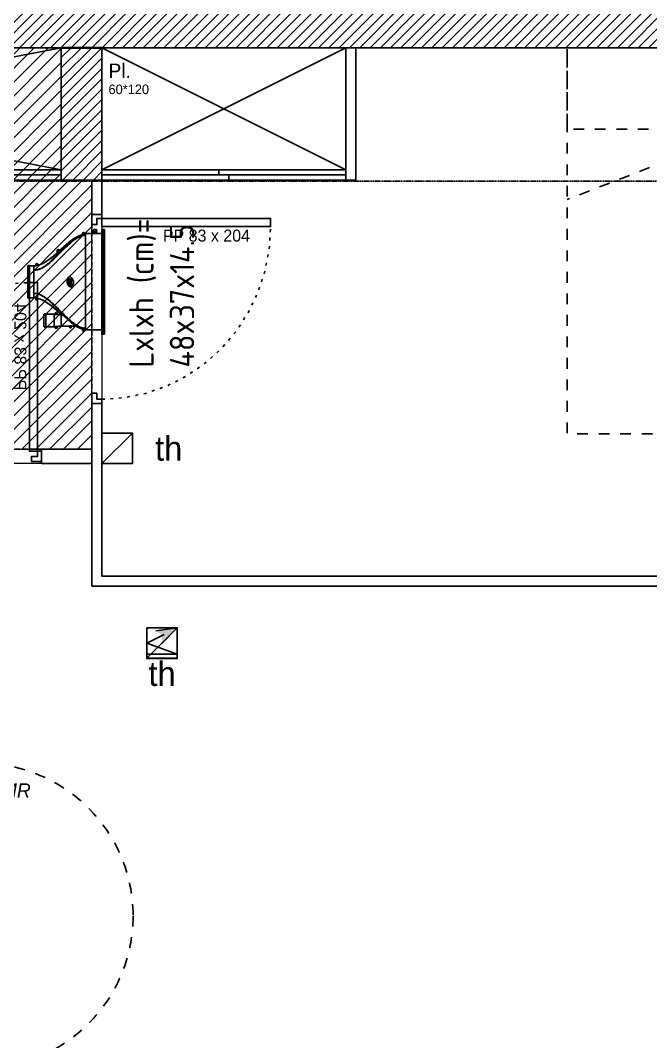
# Model space of a CAD drawing. Extents: x -2932 to 12371, y 2178 to 6224.
# Drawn here: x 7100 to 7410, y 3720 to 4223 of the extents above; entities that cross this region are included whole.
import ezdxf
from ezdxf import colors
from ezdxf.entities.mleader import LeaderData, LeaderLine
from ezdxf.math import Vec2, Vec3

# ---------------------------------------------------------------- set-up
doc = ezdxf.new("R2010")
doc.units = 0
for name, pattern in [('Style de ligne -1', [0.41664, 0.20828, -0.20836]), ('Style de ligne -13', [0.147638, 0.098425, -0.049213]), ('Style de ligne -18', [0.164042, 0.054681, -0.109361]), ('Style de ligne -5', [0.20828, 0.069425, -0.138855]), ('VW-01', [0.41656, 0.20828, -0.20828])]:
    doc.linetypes.add(name, pattern=pattern)
doc.layers.add('_GAZELEC-RESERVATION', color=1, linetype='Continuous', lineweight=18)
for name, color, linetype in [('B amÈnagement intÈrieur_Hatch', 252, 'Continuous'), ('B aménagement intérieur', 252, 'Continuous'), ('B GÈnÈral_Hatch', 252, 'Continuous'), ('B Général', 252, 'Continuous'), ('C ANNOTATIONS-axes horizontaux', 252, 'Style de ligne -1'), ('C ANNOTATIONS-PMR', 252, 'Style de ligne -5'), ('C ANNOTATIONS-prestations', 252, 'Continuous'), ('D SURFACES-shab', 252, 'Continuous'), ('prlm-CHAUFF', 30, 'Continuous'), ('prlm-ELEC-CFA', 181, 'Continuous')]:
    doc.layers.add(name, color=color, linetype=linetype)
doc.styles.add('Eurostile', font='')
doc.styles.add('Eurostile (italic)', font='')
doc.styles.add('prlm-elec-cfa', font='comic.ttf', dxfattribs={"height": 12})
doc.styles.get("Standard").update_dxf_attribs({"font": 'isocp.shx', "height": 15})
doc.styles.get('Eurostile').set_extended_font_data('Eurostile')
doc.styles.get('Eurostile (italic)').set_extended_font_data('Eurostile', italic=True)
pattern_1 = [(45, (0, 0), (2.4253472, -2.6458333), [])]

# ---------------------------------------------------------------- blocks, each defined once
blk = doc.blocks.new('A n1.Rond 150_PMR')
at = {"layer": 'B Général', "linetype": 'VW-01', "ltscale": 25.4}
blk.add_circle((0, 0), 75, dxfattribs=at)
at = {"layer": 'B Général', "insert": (-61.5, 0), "char_height": 7.059, "attachment_point": 5, "rotation": 90, "line_spacing_factor": 0.894142, "style": 'Eurostile (italic)'}
blk.add_mtext('Ø 150 PMR', dxfattribs=at)
blk = doc.blocks.new('A n1.PP 80')
at = {"layer": 'B Général', "flags": 128}
blk.add_lwpolyline([(-43, 2.5), (-43, 85.5), (-39, 85.5), (-39, 2.5)], close=True, dxfattribs=at)
at = {"layer": 'B Général', "linetype": 'Style de ligne -18', "ltscale": 25.4, "flags": 128}
blk.add_lwpolyline([(46, 2.5), (45.27, 13.33), (43.1, 23.98), (39.53, 34.26), (34.61, 44), (28.44, 53.03), (21.1, 61.19), (12.74, 68.35), (3.5, 74.38), (-6.47, 79.18), (-17, 82.67), (-27.91, 84.79), (-39, 85.5)], dxfattribs=at)
at = {"layer": 'B Général', "linetype": 'Continuous', "flags": 128}
for points in [[(-45, 2.5), (-43, 2.5), (-43, 0), (-40, 0), (-40, -2.5), (-45, -2.5)], [(48, 2.5), (46, 2.5), (46, 0), (43, 0), (43, -2.5), (48, -2.5), (48, -2.5), (48, -2.5), (48, 1.79), (48, 1.79)]]:
    blk.add_lwpolyline(points, close=True, dxfattribs=at)
at = {"layer": 'C ANNOTATIONS-prestations', "insert": (-37.5, 32.5), "char_height": 5.8825, "attachment_point": 1, "rotation": 90, "line_spacing_factor": 0.894142, "style": 'Eurostile'}
blk.add_mtext('PP 83 x 204', dxfattribs=at)
blk = doc.blocks.new('A n1.Lit 90.190')
at = {"layer": 'B Général', "linetype": 'VW-01', "ltscale": 25.4}
blk.add_line((45, 54.99), (-45, 20.35), dxfattribs=at)
at = {"layer": 'B Général', "linetype": 'VW-01', "ltscale": 25.4, "flags": 128}
for points in [[(-45, 95), (45, 95), (45, -95), (-45, -95)], [(-45, 95), (45, 95), (45, 54.99), (-45, 54.99)]]:
    blk.add_lwpolyline(points, close=True, dxfattribs=at)
blk = doc.blocks.new('A n1.Placard 60.120')
at = {"layer": 'B Général', "linetype": 'Continuous'}
for p, q in [((60, 29.81), (-60, -30.19)), ((-60, 29.81), (60, -30.19))]:
    blk.add_line(p, q, dxfattribs=at)
at = {"layer": 'B Général', "linetype": 'Continuous', "flags": 128}
blk.add_lwpolyline([(60, -30.19), (60, 29.81), (-60, 29.81), (-60, -30.19)], dxfattribs=at)
for points in [[(60, -30.19), (60, -35.19), (-60, -35.19), (-60, -30.19)], [(2.5, -32.69), (2.5, -35.19), (-60, -35.19), (-60, -32.69)], [(60, -30.19), (60, -32.69), (-2.5, -32.69), (-2.5, -30.19)]]:
    blk.add_lwpolyline(points, close=True, dxfattribs=at)
at = {"layer": 'B Général', "insert": (-56.76, 22.1), "char_height": 7.059, "attachment_point": 1, "line_spacing_factor": 0.894142, "style": 'Eurostile'}
blk.add_mtext('Pl.', dxfattribs=at)
at = {"layer": 'C ANNOTATIONS-prestations', "insert": (-56.76, 9.4), "char_height": 4.706, "attachment_point": 4, "line_spacing_factor": 0.894142, "style": 'Eurostile'}
blk.add_mtext('60*120', dxfattribs=at)
blk = doc.blocks.new('A n1.Groupe-46-1')
at = {"layer": 'B Général', "linetype": 'Continuous'}
for p, q in [((207.21, 326.37), (-107.1, 266.26)), ((-70.1, 319.2), (207.21, 266.26))]:
    blk.add_line(p, q, dxfattribs=at)
at = {"layer": 'B Général', "linetype": 'Continuous', "flags": 128}
blk.add_lwpolyline([(207.21, 266.26), (207.21, 326.26), (-107.1, 326.26), (-107.1, 266.26)], dxfattribs=at)
for points in [[(207.21, 266.26), (207.21, 261.26), (-107.1, 261.26), (-107.1, 266.26)], [(207.21, 266.26), (207.21, 263.76), (47.55, 263.76), (47.55, 266.26)]]:
    blk.add_lwpolyline(points, close=True, dxfattribs=at)
blk = doc.blocks.new('A n1.T4 A32_A33 (2D)')
at = {"layer": 'B amÈnagement intÈrieur_Hatch', "linetype": 'Continuous'}
h = blk.add_hatch(dxfattribs=at)
h.set_pattern_fill('F_P__SOFFITE', color=256, style=0, pattern_type=2)
h.set_pattern_definition([(45, (0, 0.2205), (-3.527778, 3.30729), [])])
h.paths.add_polyline_path([(-57.46, 78.63), (-57.46, 158.63), (-211.1, 158.63), (-211.1, 93.63), (-301.1, 93.63), (-301.11, 158.63), (-336.72, 158.63), (-336.72, -58.36), (-456.72, -58.36), (-456.72, 251.63), (-107.1, 251.63), (-107.1, 326.26), (207.21, 326.26), (207.21, 261.26), (222.21, 261.26), (222.21, 128.8), (22.54, 128.8), (22.54, 158.63), (17.54, 158.63), (17.54, 78.63)])
at = {"layer": 'B aménagement intérieur', "linetype": 'Style de ligne -13', "ltscale": 25.4, "flags": 128}
blk.add_lwpolyline([(-57.46, 78.63), (-57.46, 158.63), (-211.1, 158.63), (-211.1, 93.63), (-301.1, 93.63), (-301.11, 158.63), (-336.72, 158.63), (-336.72, -58.36), (-456.72, -58.36), (-456.72, 251.63), (-107.1, 251.63), (-107.1, 326.26), (207.21, 326.26), (207.21, 261.26), (222.21, 261.26), (222.21, 128.8), (22.54, 128.8), (22.54, 158.63), (17.54, 158.63), (17.54, 78.63)], dxfattribs=at)
at = {"layer": 'B Général', "linetype": 'Continuous', "lineweight": 35}
blk.add_line((227.21, 326.37), (207.21, 326.37), dxfattribs=at)
at = {"layer": 'B Général', "linetype": 'Continuous'}
for p, q in [((347.21, 326.26), (347.21, 261.26)), ((347.21, 326.26), (347.21, 261.26)), ((347.21, 326.26), (352.21, 326.26)), ((352.21, 326.26), (352.21, 261.26)), ((352.21, 326.26), (352.21, 261.26)), ((222.21, 244.37), (222.21, 261.26)), ((222.21, 244.37), (222.21, 261.26)), ((227.21, 244.37), (227.21, 261.26)), ((227.21, 244.37), (227.21, 261.26)), ((347.21, 261.26), (352.21, 261.26)), ((227.21, 244.37), (222.21, 244.37)), ((222.21, 61.37), (222.21, 151.37)), ((227.21, 151.37), (222.21, 151.37)), ((222.21, 128.8), (222.21, 151.37)), ((227.21, 66.37), (227.21, 151.37)), ((227.21, 66.37), (227.21, 151.37)), ((197.54, 128.8), (222.21, 128.8)), ((197.54, 121.8), (197.54, 128.8)), ((197.54, 121.8), (222.21, 121.8)), ((222.21, 61.37), (222.21, 121.8)), ((227.21, 66.37), (691.5, 66.37)), ((227.21, 66.37), (691.5, 66.37)), ((222.21, 61.37), (691.5, 61.37)), ((222.21, 61.37), (691.5, 61.37))]:
    blk.add_line(p, q, dxfattribs=at)
at = {"layer": 'D SURFACES-shab', "lineweight": 18, "flags": 128}
for points in [[(-107.1, 251.63), (-456.72, 251.63), (-456.72, -58.36), (-336.72, -58.36), (-336.72, 158.63), (-57.46, 158.63), (-57.46, 78.63), (17.54, 78.63), (17.54, 128.8), (222.21, 128.8), (222.21, 261.26), (207.21, 261.26), (207.21, 326.37), (-107.1, 326.37)], [(347.21, 326.37), (227.21, 326.37), (227.21, 66.37), (690.84, 66.37), (690.84, 326.37), (352.21, 326.37), (352.21, 261.26), (347.21, 261.26)], [(22.54, -331.37), (691.5, -331.37), (691.5, 61.32), (222.2, 61.39), (222.21, 121.8), (22.54, 121.8)]]:
    blk.add_lwpolyline(points, close=True, dxfattribs=at)
at = {"layer": 'B Général'}
for name, p in [('A n1.Groupe-46-1', (0, 0)), ('A n1.Placard 60.120', (287.21, 296.45)), ('A n1.Lit 90.190', (501.06, 231.37))]:
    blk.add_blockref(name, p, dxfattribs=at)
at = {"layer": 'B Général', "rotation": 270}
blk.add_blockref('A n1.PP 80', (224.71, 199.37), dxfattribs=at)
at = {"layer": 'B Général', "xscale": -1}
blk.add_blockref('A n1.PP 80', (152.54, 125.3), dxfattribs=at)
at = {"layer": 'C ANNOTATIONS-PMR', "ltscale": 25.4, "rotation": 270}
blk.add_blockref('A n1.Rond 150_PMR', (167.54, -100.75), dxfattribs=at)
blk = doc.blocks.new('xi.twintop')
at = {"layer": 'prlm-CHAUFF', "ltscale": 50}
for p, q in [((-8, 35.6), (8, 35.6)), ((-7.9, 36.5), (7.9, 36.5)), ((-7.9, 35.6), (-7.9, 33.5)), ((-7.9, 33.5), (-7.9, 35.6)), ((7.9, 35.6), (7.9, 33.5)), ((7.9, 33.5), (7.9, 35.6)), ((-8.61, 31.95), (-8.61, 32.05)), ((-8.61, 32.05), (-8.51, 32.05)), ((-8.51, 31.95), (-8.61, 31.95)), ((-8.51, 32.16), (-8.41, 32.16)), ((-8.51, 32.05), (-8.51, 32.16)), ((-8.51, 31.84), (-8.51, 31.95)), ((-8.41, 31.84), (-8.51, 31.84)), ((-7.9, 32.5), (-8.46, 32.5)), ((-8.46, 31.5), (-8.16, 31.5)), ((-8.41, 32.16), (-8.41, 32.05)), ((-8.41, 32.05), (-8.3, 32.05)), ((-8.3, 31.95), (-8.41, 31.95)), ((-8.41, 31.95), (-8.41, 31.84)), ((-8.3, 32.05), (-8.3, 31.95)), ((-8.16, 31.5), (-7.95, 32.18)), ((-7.9, 32.5), (-7.95, 32.18)), ((-5.67, 33.5), (-7.9, 33.5)), ((5.67, 33.5), (-5.67, 33.5)), ((7.9, 33.5), (5.67, 33.5)), ((7.95, 32.18), (7.9, 32.5)), ((7.9, 32.5), (8.46, 32.5)), ((8.16, 31.5), (7.95, 32.18)), ((8.46, 31.5), (8.16, 31.5)), ((8.3, 31.95), (8.3, 32.05)), ((8.3, 32.05), (8.41, 32.05)), ((8.41, 31.95), (8.3, 31.95)), ((8.41, 32.16), (8.51, 32.16)), ((8.41, 32.05), (8.41, 32.16)), ((8.41, 31.84), (8.41, 31.95)), ((8.51, 31.84), (8.41, 31.84)), ((8.51, 32.16), (8.51, 32.05)), ((8.51, 32.05), (8.61, 32.05)), ((8.61, 31.95), (8.51, 31.95)), ((8.51, 31.95), (8.51, 31.84)), ((8.61, 32.05), (8.61, 31.95)), ((-15.75, 27.6), (-22.25, 27.6)), ((-22.15, 28.5), (-15.85, 28.5)), ((-22.15, 27.6), (-22.15, 23.5)), ((-22.15, 27.6), (-22.15, 23.5)), ((-15.85, 27.6), (-15.85, 23.5)), ((-15.85, 27.6), (-15.85, 23.5)), ((-9.41, 28.48), (-9.41, 28.48)), ((9.12, 29.02), (9.09, 29.02)), ((9.41, 28.48), (9.38, 28.48)), ((-22.56, 22.55), (-22.45, 22.55)), ((-22.56, 22.45), (-22.56, 22.55)), ((-22.45, 22.45), (-22.56, 22.45)), ((-22.45, 22.66), (-22.35, 22.66)), ((-22.45, 22.55), (-22.45, 22.66)), ((-22.45, 22.34), (-22.45, 22.45)), ((-22.35, 22.34), (-22.45, 22.34)), ((-22.4, 23), (-21.97, 23)), ((-21.85, 22), (-22.4, 22)), ((-22.35, 22.66), (-22.35, 22.55)), ((-22.35, 22.55), (-22.24, 22.55)), ((-22.24, 22.45), (-22.35, 22.45)), ((-22.35, 22.45), (-22.35, 22.34)), ((-22.24, 22.55), (-22.24, 22.45)), ((-15.85, 23.5), (-22.15, 23.5)), ((-21.97, 23), (-21.85, 22.06)), ((-21.85, 22.06), (-21.85, 22)), ((-16.2, 19.84), (-14.13, 22)), ((-14.13, 22), (-16.2, 19.84)), ((-16.15, 22.06), (-16.03, 23)), ((-16.15, 22), (-16.15, 22.06)), ((-15.6, 22), (-16.15, 22)), ((-16.03, 23), (-15.6, 23)), ((-15.76, 22.45), (-15.76, 22.55)), ((-15.76, 22.55), (-15.65, 22.55)), ((-15.65, 22.45), (-15.76, 22.45)), ((-15.65, 22.66), (-15.55, 22.66)), ((-15.65, 22.55), (-15.65, 22.66)), ((-15.65, 22.34), (-15.65, 22.45)), ((-15.55, 22.34), (-15.65, 22.34)), ((-15.55, 22.66), (-15.55, 22.55)), ((-15.55, 22.55), (-15.44, 22.55)), ((-15.55, 22.45), (-15.55, 22.34)), ((-15.44, 22.45), (-15.55, 22.45)), ((-15.44, 22.55), (-15.44, 22.45)), ((14.83, 21), (13.83, 22)), ((13.83, 22), (15.44, 22)), ((15.44, 21), (14.83, 21)), ((15.28, 21.45), (15.28, 21.55)), ((15.28, 21.55), (15.39, 21.55)), ((15.39, 21.45), (15.28, 21.45)), ((15.39, 21.66), (15.49, 21.66)), ((15.39, 21.55), (15.39, 21.66)), ((15.39, 21.34), (15.39, 21.45)), ((15.49, 21.34), (15.39, 21.34)), ((15.49, 21.66), (15.49, 21.55)), ((15.49, 21.55), (15.6, 21.55)), ((15.49, 21.45), (15.49, 21.34)), ((15.6, 21.45), (15.49, 21.45)), ((15.6, 21.55), (15.6, 21.45)), ((-22.36, 15.45), (-22.36, 15.55)), ((-22.36, 15.55), (-22.25, 15.55)), ((-22.25, 15.45), (-22.36, 15.45)), ((-22.25, 15.66), (-22.15, 15.66)), ((-22.25, 15.55), (-22.25, 15.66)), ((-22.25, 15.34), (-22.25, 15.45)), ((-22.15, 15.34), (-22.25, 15.34)), ((-22.2, 16), (-21.65, 16)), ((-22.15, 15.66), (-22.15, 15.55)), ((-22.15, 15.55), (-22.04, 15.55)), ((-22.15, 15.45), (-22.15, 15.34)), ((-22.04, 15.45), (-22.15, 15.45)), ((-22.04, 15.55), (-22.04, 15.45)), ((-21.8, 20), (-16.2, 20)), ((-21.8, 16), (-21.8, 20)), ((-21.8, 16), (-21.8, 20)), ((-21.65, 16), (-21.65, 15)), ((-16.2, 19.84), (-16.2, 20)), ((-16.2, 19.84), (-16.2, 20)), ((-21.65, 15), (-22.2, 15)), ((-21.8, 12.88), (-21.8, 15)), ((-21.8, 12.88), (-21.8, 15)), ((-23.96, 8.95), (-23.96, 9.05)), ((-23.96, 9.05), (-23.85, 9.05)), ((-23.85, 8.95), (-23.96, 8.95)), ((-23.85, 9.16), (-23.75, 9.16)), ((-23.85, 9.05), (-23.85, 9.16)), ((-23.85, 8.84), (-23.85, 8.95)), ((-23.75, 8.84), (-23.85, 8.84)), ((-23.8, 9.5), (-23.19, 9.5)), ((-23.36, 8.5), (-23.8, 8.5)), ((-23.75, 9.16), (-23.75, 9.05)), ((-23.75, 9.05), (-23.64, 9.05)), ((-23.75, 8.95), (-23.75, 8.84)), ((-23.64, 8.95), (-23.75, 8.95)), ((23.7, 8), (-23.7, 8)), ((-23.7, 8), (-23.7, 0)), ((-23.64, 9.05), (-23.64, 8.95)), ((-23.36, 8.42), (-23.36, 8.5)), ((23.19, 9.5), (23.8, 9.5)), ((23.36, 8.42), (23.36, 8.5)), ((23.8, 8.5), (23.36, 8.5)), ((23.64, 8.95), (23.64, 9.05)), ((23.64, 9.05), (23.75, 9.05)), ((23.75, 8.95), (23.64, 8.95)), ((23.7, 8), (23.7, 0)), ((23.75, 9.16), (23.85, 9.16)), ((23.75, 9.05), (23.75, 9.16)), ((23.75, 8.84), (23.75, 8.95)), ((23.85, 8.84), (23.75, 8.84)), ((23.85, 9.16), (23.85, 9.05)), ((23.85, 9.05), (23.96, 9.05)), ((23.85, 8.95), (23.85, 8.84)), ((23.96, 8.95), (23.85, 8.95)), ((23.96, 9.05), (23.96, 8.95)), ((-25.75, 0), (-25.75, -0.73)), ((25.75, 0), (-25.75, 0)), ((24.18, 4.47), (23.7, 4.81)), ((24.06, 4.42), (23.7, 4.66)), ((23.7, 2.6), (24.06, 2.6)), ((23.7, 2.57), (23.73, 2.6)), ((23.79, 2.6), (23.88, 2.51)), ((23.88, 2.51), (23.97, 2.6)), ((24.04, 2.6), (24.13, 2.51)), ((24.06, 2.6), (24.06, 4.42)), ((24.64, 4.04), (24.06, 4.42)), ((24.64, 2.6), (24.06, 2.6)), ((24.13, 2.51), (24.22, 2.6)), ((24.2, 4.46), (24.18, 4.47)), ((24.18, 2.56), (24.24, 2.51)), ((24.54, 4.24), (24.2, 4.46)), ((24.24, 2.51), (24.3, 2.58)), ((24.28, 2.6), (24.37, 2.51)), ((24.35, 4.85), (24.33, 4.89)), ((24.35, 4.36), (24.35, 4.85)), ((24.35, 4.85), (24.36, 4.85)), ((24.37, 2.51), (24.46, 2.6)), ((24.41, 4.79), (24.43, 4.83)), ((24.41, 4.79), (24.41, 4.32)), ((25.01, 4.43), (24.41, 4.79)), ((24.42, 2.57), (24.48, 2.51)), ((24.43, 4.83), (25.04, 4.47)), ((24.48, 2.51), (24.56, 2.58)), ((24.54, 2.6), (24.63, 2.51)), ((24.63, 2.51), (24.72, 2.6)), ((24.64, 4.04), (24.72, 4.01)), ((24.64, 2.6), (24.64, 4.04)), ((24.72, 2.65), (24.64, 2.6)), ((24.64, 2.6), (24.64, 2.6)), ((25.66, 2.6), (24.64, 2.6)), ((24.7, 2.58), (24.77, 2.51)), ((24.72, 4.01), (24.72, 2.65)), ((24.72, 2.65), (25.71, 2.65)), ((24.73, 2.6), (24.82, 2.51)), ((24.77, 2.51), (24.79, 2.53)), ((24.82, 2.51), (24.91, 2.6)), ((24.9, 2.59), (24.98, 2.51)), ((24.98, 2.51), (25.07, 2.6)), ((25.04, 4.47), (25.01, 4.43)), ((25.01, 4.25), (25.01, 4.43)), ((25.02, 4.42), (25.01, 4.43)), ((25.06, 4.46), (25.02, 4.42)), ((25.02, 4.42), (25.02, 4.25)), ((25.28, 4.25), (25.02, 4.42)), ((25.02, 2.54), (25.05, 2.51)), ((25.04, 4.47), (25.06, 4.46)), ((25.05, 2.51), (25.09, 2.55)), ((25.06, 4.46), (25.39, 4.24)), ((25.06, 2.58), (25.13, 2.51)), ((25.13, 2.51), (25.22, 2.6)), ((25.19, 2.57), (25.25, 2.51)), ((25.25, 2.51), (25.34, 2.6)), ((25.27, 2.53), (25.29, 2.51)), ((25.29, 2.51), (25.32, 2.54)), ((25.31, 2.56), (25.36, 2.51)), ((25.36, 2.51), (25.45, 2.6)), ((25.4, 2.55), (25.44, 2.51)), ((25.44, 2.51), (25.53, 2.6)), ((25.48, 2.54), (25.51, 2.51)), ((25.51, 2.51), (25.6, 2.6)), ((25.53, 2.53), (25.55, 2.51)), ((25.55, 2.51), (25.64, 2.6)), ((25.71, 2.65), (25.66, 2.6)), ((25.66, 2.6), (25.66, 2.6)), ((25.71, 2.65), (25.71, 4.01)), ((25.75, 0), (25.75, -0.73)), ((-25.75, -0.81), (-25.75, -0.73)), ((-25.75, -0.73), (25.75, -0.73)), ((-25.75, -1.3), (-25.75, -0.81)), ((25.75, -0.81), (-25.75, -0.81)), ((-25.75, -1.3), (25.75, -1.3)), ((23.75, -0.99), (-23.75, -0.99)), ((-23.75, -1.06), (-23.75, -0.99)), ((-23.55, -0.99), (-23.75, -1.06)), ((-23.75, -1.06), (23.75, -1.06)), ((23.75, -1.11), (-23.75, -1.11)), ((-23.75, -1.16), (-23.75, -1.11)), ((-23.59, -1.11), (-23.75, -1.16)), ((-23.75, -1.16), (23.75, -1.16)), ((23.75, -1.2), (-23.75, -1.2)), ((-23.75, -1.23), (-23.75, -1.2)), ((-23.64, -1.2), (-23.75, -1.23)), ((-23.75, -1.23), (23.75, -1.23)), ((23.75, -1.26), (-23.75, -1.26)), ((-23.75, -1.28), (-23.75, -1.26)), ((-23.68, -1.26), (-23.75, -1.28)), ((-23.75, -1.28), (23.75, -1.28)), ((23.75, -1.29), (-23.75, -1.29)), ((-23.75, -1.3), (-23.75, -1.29)), ((-23.73, -1.29), (-23.75, -1.3)), ((-23.75, -1.3), (23.75, -1.3)), ((23.75, -1.06), (23.55, -0.99)), ((23.75, -1.16), (23.59, -1.11)), ((23.75, -1.23), (23.64, -1.2)), ((23.75, -1.28), (23.68, -1.26)), ((23.75, -1.3), (23.73, -1.29)), ((23.75, -0.99), (23.75, -1.06)), ((23.75, -1.11), (23.75, -1.16)), ((23.75, -1.2), (23.75, -1.23)), ((23.75, -1.26), (23.75, -1.28)), ((23.75, -1.29), (23.75, -1.3)), ((25.75, -0.73), (25.75, -0.81)), ((25.75, -1.3), (25.75, -0.81))]:
    blk.add_line(p, q, dxfattribs=at)
for centre, radius in [((-8.46, 32), 0.3), ((-8.46, 32), 0.25), ((8.46, 32), 0.3), ((8.46, 32), 0.25), ((-22.4, 22.5), 0.3), ((-22.4, 22.5), 0.25), ((-15.6, 22.5), 0.3), ((-15.6, 22.5), 0.25), ((15.44, 21.5), 0.3), ((15.44, 21.5), 0.25), ((-22.2, 15.5), 0.3), ((-22.2, 15.5), 0.25), ((-23.8, 9), 0.3), ((-23.8, 9), 0.25), ((23.8, 9), 0.3), ((23.8, 9), 0.25)]:
    blk.add_circle(centre, radius, dxfattribs=at)
for centre, radius, start, end in [((-6.01, 35.83), 2, 160.5755, 186.7441), ((-6.01, 35.83), 2, 160.5755, 186.7441), ((6.01, 35.83), 2, 353.2559, 19.4245), ((6.01, 35.83), 2, 353.2559, 19.4245), ((-19.51, 34.47), 11.74, 332.3321, 345.441), ((-19.16, 34.32), 11.35, 332.1374, 345.6929), ((-8.46, 32), 0.5, 90, 270), ((-15.67, 33.51), 7.77, 352.5456, 359.9423), ((-15.72, 33.51), 7.82, 352.5763, 359.9264), ((-15.07, 33.49), 7.17, 352.0923, 353.5448), ((-15.07, 33.49), 7.17, 353.9053, 0.1157), ((15.11, 33.49), 7.25, 179.9215, 187.8382), ((15.67, 33.51), 7.77, 180.0577, 187.4544), ((15.72, 33.51), 7.82, 180.0736, 187.4237), ((21.1, 34.98), 13.43, 192.9954, 216.0824), ((19.16, 34.32), 11.35, 194.4106, 207.8626), ((8.46, 32), 0.5, 270, 90), ((-20.26, 27.83), 2, 160.5755, 186.7441), ((-20.26, 27.83), 2, 160.5755, 186.7441), ((-17.74, 27.83), 2, 353.2559, 19.4245), ((-17.74, 27.83), 2, 353.2559, 19.4245), ((-43.13, 48.06), 39, 319.3887, 329.86), ((-43.13, 48.06), 39, 319.3887, 329.8601), ((-26.92, 38.17), 20.01, 331.0483, 332.7983), ((-26.92, 38.17), 20.01, 331.0482, 332.7982), ((26.92, 38.17), 20.01, 207.2018, 208.9518), ((43.13, 48.06), 39, 210.1399, 220.6113), ((43.13, 48.06), 39, 212.5506, 220.6113), ((-22.4, 22.5), 0.5, 90, 270), ((-15.6, 22.5), 0.5, 270, 90), ((-22.51, 30.1), 11.66, 315.9701, 320.4245), ((-22.76, 30.33), 11.99, 316.0326, 320.3619), ((22.51, 30.1), 11.66, 219.5755, 224.0299), ((22.76, 30.33), 11.99, 219.6381, 223.9674), ((15.44, 21.5), 0.5, 270, 90), ((-22.2, 15.5), 0.5, 90, 270), ((-2.48, -0.77), 23.65, 136.4099, 144.7501), ((-44.74, 40.05), 35.1, 315.7111, 319.5265), ((-23.8, 9), 0.5, 90, 270), ((-11.41, 6.64), 12.12, 163.7263, 166.3852), ((17.64, -7.23), 13.85, 61.9182, 64.0515), ((17.76, -6.88), 13.43, 62.115, 63.7632), ((23.8, 9), 0.5, 270, 90), ((18.29, -6.04), 12.5, 61.3177, 61.5903), ((24.75, 5.45), 0.703, 233.033, 242.9325), ((24.72, 5.11), 0.448, 214.6713, 225.4982), ((25.88, 4.92), 0.836, 234.1326, 239.2425), ((18.29, -6.04), 12.5, 53.7494, 55.0637)]:
    blk.add_arc(centre, radius, start, end, dxfattribs=at)
blk.add_ellipse((0, 15.55), major_axis=(2.49, 0.57), ratio=0.600775, dxfattribs=at)
for points, knots in [([(-5.67, 33.5), (-5.67, 33.33), (-5.68, 33.16), (-5.7, 32.82), (-5.72, 32.65), (-5.8, 32.15), (-5.87, 31.82), (-6.05, 31.16), (-6.16, 30.84), (-6.41, 30.21), (-6.55, 29.9), (-7, 29), (-7.34, 28.43), (-8.08, 27.34), (-8.47, 26.81), (-9.69, 25.27), (-10.57, 24.3), (-12.38, 22.39), (-13.32, 21.46), (-15.19, 19.6), (-16.12, 18.67), (-17.95, 16.77), (-18.84, 15.8), (-20.08, 14.27), (-20.47, 13.75), (-21.03, 12.94), (-21.21, 12.66), (-21.55, 12.09), (-21.72, 11.8), (-22.17, 10.91), (-22.43, 10.31), (-22.7, 9.36), (-22.77, 9.03), (-22.86, 8.47), (-22.88, 8.24), (-22.89, 8)], [0, 0, 0, 0, 0.015625, 0.015625, 0.03125, 0.03125, 0.0625, 0.0625, 0.09375, 0.09375, 0.125, 0.125, 0.1875, 0.1875, 0.25, 0.25, 0.375, 0.375, 0.5, 0.5, 0.625, 0.625, 0.75, 0.75, 0.8125, 0.8125, 0.84375, 0.84375, 0.875, 0.875, 0.9375, 0.9375, 0.96875, 0.96875, 0.9907189, 0.9907189, 0.9907189, 0.9907189]), ([(-18.04, 17.26), (-16.85, 18.51), (-15.59, 19.7), (-13.1, 22.1), (-11.85, 23.3), (-10.07, 25.17), (-9.49, 25.81), (-8.39, 27.13), (-7.87, 27.82), (-7.16, 28.91), (-6.93, 29.29), (-6.52, 30.07), (-6.33, 30.48), (-6.02, 31.31), (-5.89, 31.74), (-5.76, 32.39), (-5.73, 32.61), (-5.69, 32.95), (-5.69, 33.06), (-5.67, 33.28), (-5.67, 33.39), (-5.67, 33.5)], [0, 0, 0, 0, 0.25, 0.25, 0.5, 0.5, 0.625, 0.625, 0.75, 0.75, 0.8125, 0.8125, 0.875, 0.875, 0.9375, 0.9375, 0.96875, 0.96875, 0.984375, 0.984375, 1, 1, 1, 1]), ([(5.67, 33.5), (5.67, 33.33), (5.68, 33.16), (5.71, 32.81), (5.73, 32.64), (5.81, 32.14), (5.88, 31.8), (6.08, 31.14), (6.2, 30.82), (6.47, 30.19), (6.62, 29.88), (7.1, 28.98), (7.46, 28.42), (8.23, 27.34), (8.65, 26.82), (9.93, 25.3), (10.84, 24.34), (12.72, 22.46), (13.69, 21.54), (15.61, 19.69), (16.57, 18.77), (18.43, 16.87), (19.34, 15.9), (20.59, 14.36), (20.99, 13.83), (21.55, 13), (21.73, 12.72), (22.07, 12.15), (22.24, 11.85), (22.69, 10.95), (22.94, 10.33), (23.21, 9.37), (23.28, 9.05), (23.36, 8.48), (23.38, 8.24), (23.39, 8)], [0, 0, 0, 0, 0.015625, 0.015625, 0.03125, 0.03125, 0.0625, 0.0625, 0.09375, 0.09375, 0.125, 0.125, 0.1875, 0.1875, 0.25, 0.25, 0.375, 0.375, 0.5, 0.5, 0.625, 0.625, 0.75, 0.75, 0.8125, 0.8125, 0.84375, 0.84375, 0.875, 0.875, 0.9375, 0.9375, 0.96875, 0.96875, 0.9908046, 0.9908046, 0.9908046, 0.9908046]), ([(22.89, 8), (22.88, 8.24), (22.86, 8.47), (22.77, 9.03), (22.7, 9.36), (22.43, 10.31), (22.17, 10.91), (21.72, 11.8), (21.55, 12.09), (21.21, 12.66), (21.03, 12.94), (20.47, 13.75), (20.08, 14.27), (18.84, 15.8), (17.95, 16.77), (16.12, 18.67), (15.18, 19.6), (13.32, 21.46), (12.38, 22.39), (10.57, 24.3), (9.69, 25.27), (8.47, 26.81), (8.08, 27.34), (7.34, 28.43), (7, 29), (6.55, 29.9), (6.41, 30.21), (6.16, 30.84), (6.05, 31.16), (5.87, 31.82), (5.79, 32.15), (5.72, 32.65), (5.7, 32.82), (5.68, 33.16), (5.67, 33.33), (5.67, 33.5)], [0.0092808, 0.0092808, 0.0092808, 0.0092808, 0.03125, 0.03125, 0.0625, 0.0625, 0.125, 0.125, 0.15625, 0.15625, 0.1875, 0.1875, 0.25, 0.25, 0.375, 0.375, 0.5, 0.5, 0.625, 0.625, 0.75, 0.75, 0.8125, 0.8125, 0.875, 0.875, 0.90625, 0.90625, 0.9375, 0.9375, 0.96875, 0.96875, 0.984375, 0.984375, 1, 1, 1, 1]), ([(-8.9, 29.46), (-9.06, 29.12), (-9.43, 28.41), (-10.08, 27.35), (-10.83, 26.27), (-11.65, 25.18), (-12.54, 24.1), (-13.65, 22.81), (-14.86, 21.46), (-15.81, 20.43), (-16.2, 20)], [0.1568082, 0.1568082, 0.1568082, 0.1568082, 0.2305418, 0.3149874, 0.4025619, 0.4929385, 0.5856877, 0.6803551, 0.8317746, 0.9509578, 0.9509578, 0.9509578, 0.9509578]), ([(14.38, 22), (14.06, 22.36), (13.37, 23.14), (12.33, 24.35), (11.38, 25.54), (10.58, 26.62), (9.93, 27.59), (9.37, 28.52), (9.05, 29.15), (8.91, 29.44)], [0.5730592, 0.5730592, 0.5730592, 0.5730592, 0.626259, 0.6884084, 0.7489718, 0.7930827, 0.8358988, 0.8773199, 0.9123747, 0.9123747, 0.9123747, 0.9123747]), ([(23.19, 9.5), (23.12, 9.79), (23.04, 10.07), (22.86, 10.64), (22.75, 10.92), (22.41, 11.74), (22.14, 12.27), (21.56, 13.3), (21.24, 13.8), (20.57, 14.77), (20.21, 15.25), (19.11, 16.65), (18.33, 17.54), (16.73, 19.29), (15.91, 20.15), (15.09, 21)], [0, 0, 0, 0, 0.0625, 0.0625, 0.125, 0.125, 0.25, 0.25, 0.375, 0.375, 0.5, 0.5, 0.75, 0.75, 1, 1, 1, 1]), ([(21.4, 13.55), (21.3, 13.71), (20.98, 14.2), (20.41, 15.02), (19.67, 15.99), (18.88, 16.96), (17.95, 18.04), (16.9, 19.22), (15.98, 20.24), (15.44, 20.84), (15.29, 21)], [0.1694223, 0.1694223, 0.1694223, 0.1694223, 0.1906001, 0.2339285, 0.2787061, 0.3247019, 0.3716424, 0.4351709, 0.4991397, 0.523565, 0.523565, 0.523565, 0.523565]), ([(-23.39, 8), (-23.38, 8.28), (-23.35, 8.55), (-23.25, 9.19), (-23.16, 9.55), (-22.84, 10.61), (-22.54, 11.29), (-21.83, 12.6), (-21.42, 13.22), (-20.56, 14.41), (-20.09, 14.98), (-19.62, 15.54)], [0.0331631, 0.0331631, 0.0331631, 0.0331631, 0.125, 0.125, 0.25, 0.25, 0.5, 0.5, 0.75, 0.75, 1, 1, 1, 1]), ([(-18.04, 17.26), (-17.81, 17.52), (-17.58, 17.79), (-17.17, 18.3), (-16.98, 18.55), (-16.64, 19.03), (-16.49, 19.25), (-16.32, 19.53), (-16.28, 19.62), (-16.22, 19.76), (-16.2, 19.81), (-16.2, 19.84)], [0, 0, 0, 0, 0.25, 0.25, 0.5, 0.5, 0.75, 0.75, 0.875, 0.875, 1, 1, 1, 1]), ([(-1.94, 14.63), (-1.21, 15.35), (-0.84, 15.44), (-0.45, 15.4), (0.16, 15.33), (0.81, 14.93), (1.54, 15.51)], [0, 0, 0, 0, 0.389075, 0.389075, 0.389075, 1, 1, 1, 1]), ([(-1.63, 15.67), (-0.9, 16.39), (-0.53, 16.49), (-0.14, 16.44), (0.47, 16.38), (1.12, 15.98), (1.85, 16.55)], [0, 0, 0, 0, 0.389075, 0.389075, 0.389075, 1, 1, 1, 1]), ([(-23.19, 9.5), (-23.12, 9.8), (-23.04, 10.09), (-22.9, 10.53), (-22.84, 10.67), (-22.74, 10.96), (-22.68, 11.1), (-22.5, 11.53), (-22.37, 11.8), (-22.1, 12.35), (-21.95, 12.61), (-21.8, 12.88)], [0, 0, 0, 0, 0.25, 0.25, 0.375, 0.375, 0.5, 0.5, 0.75, 0.75, 1, 1, 1, 1]), ([(-21.8, 12.88), (-21.96, 12.6), (-22.11, 12.32), (-22.4, 11.74), (-22.54, 11.45), (-22.78, 10.85), (-22.89, 10.55), (-23.01, 10.17), (-23.03, 10.1), (-23.05, 10.03)], [0, 0, 0, 0, 0.25, 0.25, 0.5, 0.5, 0.75, 0.75, 0.8062429, 0.8062429, 0.8062429, 0.8062429]), ([(24.24, 4.96), (24.23, 4.96), (24.23, 4.96), (24.22, 4.97), (24.2, 4.97), (24.19, 4.97), (24.18, 4.98), (24.16, 4.98), (24.15, 4.98), (24.13, 4.99), (24.11, 4.99), (24.09, 4.99), (24.08, 4.99), (24.05, 4.99), (24.02, 4.99), (23.98, 4.99), (23.93, 4.98), (23.89, 4.98), (23.84, 4.97), (23.78, 4.96), (23.74, 4.95), (23.71, 4.95), (23.7, 4.94)], [0.1059402, 0.1059402, 0.1059402, 0.1059402, 0.1359504, 0.1694868, 0.202886, 0.2361704, 0.2693627, 0.3024859, 0.3355633, 0.3686184, 0.401675, 0.434757, 0.4678887, 0.5010941, 0.5629781, 0.6246926, 0.6863942, 0.7482374, 0.8103737, 0.8729511, 0.9361135, 0.9654522, 0.9654522, 0.9654522, 0.9654522]), ([(23.7, 4.91), (23.71, 4.91), (23.72, 4.91), (23.74, 4.92), (23.78, 4.92), (23.81, 4.93), (23.83, 4.93), (23.86, 4.94), (23.89, 4.94), (23.92, 4.95), (23.94, 4.95), (23.97, 4.95), (23.99, 4.96), (24.02, 4.96), (24.04, 4.96), (24.06, 4.96), (24.08, 4.96), (24.11, 4.96), (24.14, 4.96), (24.18, 4.96), (24.21, 4.95), (24.24, 4.95), (24.26, 4.94), (24.28, 4.93), (24.3, 4.92), (24.32, 4.91), (24.33, 4.9), (24.33, 4.89)], [0.053874, 0.053874, 0.053874, 0.053874, 0.0607104, 0.0907643, 0.1206402, 0.1503557, 0.1799287, 0.2093776, 0.238721, 0.2679778, 0.2971672, 0.3263086, 0.3554219, 0.3845269, 0.4136437, 0.4427926, 0.4719939, 0.5012681, 0.5562327, 0.6110034, 0.6657154, 0.7205017, 0.7754929, 0.8308166, 0.8865967, 0.9429527, 1, 1, 1, 1]), ([(24.35, 4.85), (24.35, 4.86), (24.35, 4.86), (24.34, 4.87), (24.33, 4.88), (24.32, 4.88), (24.31, 4.89), (24.3, 4.89), (24.29, 4.9), (24.28, 4.9), (24.26, 4.91), (24.25, 4.91), (24.23, 4.91), (24.22, 4.92), (24.2, 4.92), (24.18, 4.92), (24.17, 4.92), (24.15, 4.92), (24.12, 4.92), (24.09, 4.92), (24.05, 4.92), (24, 4.92), (23.95, 4.91), (23.9, 4.9), (23.85, 4.89), (23.79, 4.88), (23.74, 4.87), (23.71, 4.86), (23.7, 4.86)], [0, 0, 0, 0, 0.0300773, 0.0600539, 0.0899314, 0.1197114, 0.1493956, 0.1789856, 0.2084831, 0.2378898, 0.2672073, 0.2964374, 0.3255817, 0.3546421, 0.3836203, 0.4125181, 0.4413372, 0.4700795, 0.4987468, 0.5532579, 0.6080368, 0.6630958, 0.7184471, 0.7741027, 0.8300742, 0.8863734, 0.9430116, 0.9677174, 0.9677174, 0.9677174, 0.9677174]), ([(24.65, 4.2), (24.65, 4.2), (24.64, 4.2), (24.64, 4.2), (24.63, 4.2), (24.63, 4.2), (24.62, 4.2), (24.61, 4.21), (24.6, 4.21), (24.59, 4.21), (24.58, 4.22), (24.55, 4.23), (24.54, 4.24), (24.54, 4.24)], [0, 0, 0, 0, 0.061789, 0.122374, 0.182441, 0.242697, 0.303842, 0.366548, 0.43144, 0.49908, 0.668346, 0.832646, 1, 1, 1, 1]), ([(25.45, 4.21), (25.44, 4.21), (25.44, 4.22), (25.43, 4.22), (25.41, 4.23), (25.4, 4.23), (25.39, 4.24), (25.37, 4.24), (25.36, 4.25), (25.34, 4.25), (25.32, 4.25), (25.3, 4.26), (25.29, 4.26), (25.27, 4.26), (25.24, 4.26), (25.22, 4.26), (25.2, 4.26), (25.17, 4.26), (25.13, 4.26), (25.08, 4.26), (25.03, 4.26), (24.97, 4.25), (24.91, 4.24), (24.85, 4.24), (24.79, 4.23), (24.72, 4.21), (24.67, 4.21), (24.65, 4.2)], [0.0304712, 0.0304712, 0.0304712, 0.0304712, 0.0599457, 0.0897682, 0.1195016, 0.1491541, 0.1787343, 0.2082505, 0.2377114, 0.2671256, 0.2965018, 0.3258487, 0.355175, 0.3844897, 0.4138015, 0.4431194, 0.4724522, 0.5018089, 0.5568669, 0.611863, 0.6668562, 0.7219052, 0.7770682, 0.8324028, 0.8879658, 0.9438132, 1, 1, 1, 1]), ([(25.71, 4.01), (25.69, 4.04), (25.65, 4.06), (25.55, 4.09), (25.48, 4.1), (25.35, 4.1), (25.31, 4.1), (25.21, 4.09), (25.16, 4.09), (24.98, 4.06), (24.86, 4.04), (24.72, 4.01)], [0, 0, 0, 0, 0.25, 0.25, 0.5, 0.5, 0.625, 0.625, 0.75, 0.75, 1, 1, 1, 1])]:
    blk.add_open_spline(points, degree=3, knots=knots, dxfattribs=at)
for points in [[(-22.15, 23.5), (-22.15, 23.33), (-22.14, 23.17), (-22.13, 23)], [(-22.15, 23.5), (-22.15, 23.33), (-22.14, 23.17), (-22.13, 23)], [(-22.01, 22), (-21.91, 21.33), (-21.8, 20.67), (-21.8, 20)], [(-22.01, 22), (-21.91, 21.33), (-21.8, 20.67), (-21.8, 20)], [(-15.99, 22), (-16.09, 21.33), (-16.2, 20.67), (-16.2, 20)], [(-15.99, 22), (-16.09, 21.33), (-16.2, 20.67), (-16.2, 20)], [(-15.85, 23.5), (-15.85, 23.33), (-15.86, 23.17), (-15.87, 23)], [(-15.85, 23.5), (-15.85, 23.33), (-15.86, 23.17), (-15.87, 23)], [(-0.55, 15.04), (-0.94, 15.09), (-1.32, 14.99), (-1.94, 14.63)], [(-1.78, 15.16), (-1.06, 15.88), (-0.68, 15.97), (-0.29, 15.93)], [(-0.39, 15.58), (-0.78, 15.62), (-1.16, 15.52), (-1.78, 15.16)], [(-0.23, 16.09), (-0.63, 16.13), (-1.01, 16.03), (-1.63, 15.67)], [(1.54, 15.51), (0.72, 14.57), (0.07, 14.98), (-0.55, 15.04)], [(1.7, 16.04), (0.88, 15.1), (0.23, 15.51), (-0.39, 15.58)], [(-0.29, 15.93), (0.32, 15.87), (0.96, 15.47), (1.7, 16.04)], [(1.85, 16.55), (1.03, 15.62), (0.38, 16.02), (-0.23, 16.09)], [(-23.19, 9.5), (-23.26, 9.17), (-23.32, 8.84), (-23.36, 8.5)], [(23.36, 8.5), (23.32, 8.84), (23.26, 9.17), (23.19, 9.5)]]:
    blk.add_open_spline(points, degree=3, dxfattribs=at)
at = {"layer": 'prlm-CHAUFF', "ltscale": 50, "insert": (-42.19, -13.41), "char_height": 12, "width": 139.7925, "attachment_point": 1}
blk.add_mtext('Lxlxh (cm)= 48x37x14.5', dxfattribs=at)
blk = doc.blocks.new('xi.th-ch')
at = {"layer": 'prlm-CHAUFF', "color": 0, "linetype": 'ByBlock', "lineweight": -2, "flags": 128}
blk.add_lwpolyline([(-7.5, 7.5), (7.5, 7.5), (7.5, -7.5), (-7.5, -7.5)], close=True, dxfattribs=at)
at = {"layer": 'prlm-CHAUFF', "color": 0}
blk.add_lwpolyline([(-7.5, -7.5), (7.5, 7.5)], dxfattribs=at)
blk = doc.blocks.new('xi.TH')
at = {"color": 0, "lineweight": 5}
blk.add_wipeout([(-7.5, -7.5), (7.5, -7.5), (7.5, 7.5), (-7.5, 7.5)], dxfattribs=at).dxf.layer = 'prlm-ELEC-CFA'
at = {"layer": 'prlm-ELEC-CFA', "lineweight": 5}
blk.add_hatch(color=0, dxfattribs=at).paths.add_polyline_path([(-3, 6), (-0.1, 3.7), (0, 0), (7.5, 7.5)])
at = {"layer": 'prlm-ELEC-CFA', "color": 0}
for points in [[(-3, 6), (7.5, 7.5), (0, 0)], [(0.95, 4.23), (-7.5, 0), (7.5, -5.5), (-7.5, -5.5), (-7.5, -7.5), (7.5, -7.5)]]:
    blk.add_lwpolyline(points, dxfattribs=at)

msp = doc.modelspace()

# ---------------------------------------------------------------- hatches: boundary and pattern name
at = {"layer": 'B GÈnÈral_Hatch', "linetype": 'Continuous'}
h = msp.add_hatch(dxfattribs=at)
h.set_pattern_fill('50_BETON', color=256, style=0, pattern_type=2)
h.set_pattern_definition(pattern_1)
h.paths.add_polyline_path([(7614.484, 4227.119), (6805.888, 4227.119), (6805.888, 4209.119), (7614.484, 4209.119)])
h = msp.add_hatch(dxfattribs=at)
h.set_pattern_fill('50_BETON', color=256, style=0, pattern_type=2)
h.set_pattern_definition(pattern_1)
h.paths.add_polyline_path([(7140.197, 4209.119), (7120.197, 4209.119), (7120.197, 4144.013), (7140.197, 4144.013)])

# ---------------------------------------------------------------- linework, layer by layer
at = {"layer": 'B Général', "linetype": 'Continuous', "lineweight": 18}
for p, q in [((6805.888, 4209.119), (7120.197, 4209.119)), ((7120.197, 4144.013), (7120.197, 4209.119)), ((7140.197, 4209.119), (7614.484, 4209.119)), ((7140.197, 4144.013), (7140.197, 4209.119))]:
    msp.add_line(p, q, dxfattribs=at)
at = {"layer": 'B Général', "linetype": 'Continuous'}
for p, q in [((6805.888, 4209.119), (7120.197, 4209.119)), ((7120.197, 4144.013), (7120.197, 4209.119)), ((7140.197, 4209.119), (7614.484, 4209.119)), ((7140.197, 4144.013), (7140.197, 4209.119)), ((7140.197, 4144.013), (7120.197, 4144.013))]:
    msp.add_line(p, q, dxfattribs=at)
at = {"layer": 'C ANNOTATIONS-axes horizontaux'}
msp.add_line((12370.813, 4143.389), (2960.813, 4143.389), dxfattribs=at)

# ---------------------------------------------------------------- block references
at = {"layer": 'B aménagement intérieur'}
msp.add_blockref('A n1.T4 A32_A33 (2D)', (6912.988, 3882.754), dxfattribs=at)
at = {"layer": 'prlm-CHAUFF', "rotation": 90}
msp.add_blockref('xi.twintop', (7140.197, 4093.949), dxfattribs=at)
at = {"layer": 'prlm-CHAUFF'}
msp.add_blockref('xi.th-ch', (7147.697, 4012.054), dxfattribs=at)

# ---------------------------------------------------------------- leaders
at = {"layer": '_GAZELEC-RESERVATION', "color": 6}
ml = msp.add_multileader_mtext('Standard', dxfattribs=at)
ml.set_content('résa n°14\\P200X200 en dalle haute', color=6)
ml.set_leader_properties()
ml.build(insert=Vec2(0, 0))
ml.multileader.update_dxf_attribs({"has_text_frame": 1, "arrow_head_size": 8, "scale": 20})
ctx = ml.context
ctx.base_point, ctx.scale, ctx.char_height, ctx.arrow_head_size, ctx.landing_gap_size, ctx.plane_origin = Vec3(4738.898, 4248.627), 20, 8, 8, 4, Vec3(4863.05, 4433.348)
notes = []
notes.append((ctx, [(0, (1, 1, 0), (4865.686, 4248.627), (-1, 0), 8.984, [(0, [(4880.165, 4114.128)], 0, [])])]))
ctx.mtext.insert, ctx.mtext.width, ctx.mtext.flow_direction = Vec3(4742.898, 4252.627), 156.88504, 5
ml = msp.add_multileader_mtext('Standard', dxfattribs=at)
ml.set_content('résa n°13\\P200X200 en dalle haute', color=6)
ml.set_leader_properties()
ml.build(insert=Vec2(0, 0))
ml.multileader.update_dxf_attribs({"has_text_frame": 1, "arrow_head_size": 8, "scale": 20})
ctx = ml.context
ctx.base_point, ctx.scale, ctx.char_height, ctx.arrow_head_size, ctx.landing_gap_size, ctx.plane_origin = Vec3(4713.268, 4214.927), 20, 8, 8, 4, Vec3(4837.42, 4399.648)
notes.append((ctx, [(0, (1, 1, 0), (4840.055, 4214.927), (-1, 0), 8.984, [(0, [(4843.037, 4134.389)], 0, [])])]))
ctx.mtext.insert, ctx.mtext.width, ctx.mtext.flow_direction = Vec3(4717.268, 4218.927), 156.88504, 5
ml = msp.add_multileader_mtext('Standard', dxfattribs=at)
ml.set_content('résa n°19\\P800X350 en dalle haute', color=6)
ml.set_leader_properties()
ml.build(insert=Vec2(0, 0))
ml.multileader.update_dxf_attribs({"has_text_frame": 1, "arrow_head_size": 8, "scale": 20})
ctx = ml.context
ctx.base_point, ctx.scale, ctx.char_height, ctx.arrow_head_size, ctx.landing_gap_size, ctx.plane_origin = Vec3(5013.317, 4214.976), 20, 8, 8, 4, Vec3(5137.266, 4399.697)
notes.append((ctx, [(0, (1, 1, 0), (5139.902, 4214.976), (-1, 0), 8.984, [(0, [(5214.305, 4136.814)], 0, [])])]))
ctx.mtext.insert, ctx.mtext.width, ctx.mtext.flow_direction = Vec3(5017.317, 4218.976), 156.88504, 5
ml = msp.add_multileader_mtext('Standard', dxfattribs=at)
ml.set_content('résa n°23\\P800X400 en dalle haute', color=6)
ml.set_leader_properties()
ml.build(insert=Vec2(0, 0))
ml.multileader.update_dxf_attribs({"has_text_frame": 1, "arrow_head_size": 8, "scale": 20})
ctx = ml.context
ctx.base_point, ctx.scale, ctx.char_height, ctx.arrow_head_size, ctx.landing_gap_size, ctx.plane_origin = Vec3(6035.603, 4215.243), 20, 8, 8, 4, Vec3(6160.352, 4399.964)
notes.append((ctx, [(0, (1, 1, 0), (6162.988, 4215.243), (-1, 0), 8.984, [(0, [(6235.322, 4109.07)], 0, [])])]))
ctx.mtext.insert, ctx.mtext.width, ctx.mtext.flow_direction = Vec3(6039.603, 4219.243), 156.88504, 5
ml = msp.add_multileader_mtext('Standard', dxfattribs=at)
ml.set_content('engravure 5cm', color=6)
ml.set_leader_properties()
ml.build(insert=Vec2(0, 0))
ml.multileader.update_dxf_attribs({"has_text_frame": 1, "arrow_head_size": 8, "scale": 20})
ctx = ml.context
ctx.base_point, ctx.scale, ctx.char_height, ctx.arrow_head_size, ctx.landing_gap_size, ctx.plane_origin = Vec3(4390.876, 4192.831), 20, 8, 8, 4, Vec3(4405.751, 4377.552)
notes.append((ctx, [(0, (1, 1, 0), (4475.599, 4192.831), (-1, 0), 8.984, [(0, [(4556.224, 4125.198)], 0, [])])]))
ctx.mtext.insert, ctx.mtext.width, ctx.mtext.flow_direction = Vec3(4394.876, 4197.976), 156.88504, 5
ml = msp.add_multileader_mtext('Standard', dxfattribs=at)
ml.set_content('engravure 5cm', color=6)
ml.set_leader_properties()
ml.build(insert=Vec2(0, 0))
ml.multileader.update_dxf_attribs({"has_text_frame": 1, "arrow_head_size": 8, "scale": 20})
ctx = ml.context
ctx.base_point, ctx.scale, ctx.char_height, ctx.arrow_head_size, ctx.landing_gap_size, ctx.plane_origin = Vec3(4505.793, 4192.831), 20, 8, 8, 4, Vec3(4520.668, 4377.552)
notes.append((ctx, [(0, (1, 1, 0), (4590.516, 4192.831), (-1, 0), 8.984, [(0, [(4671.141, 4125.198)], 0, [])])]))
ctx.mtext.insert, ctx.mtext.width, ctx.mtext.flow_direction = Vec3(4509.793, 4197.976), 156.88504, 5
ml = msp.add_multileader_mtext('Standard', dxfattribs=at)
ml.set_content('résa n°5\\P700X200 en dalle haute', color=6)
ml.set_leader_properties()
ml.build(insert=Vec2(0, 0))
ml.multileader.update_dxf_attribs({"has_text_frame": 1, "arrow_head_size": 8, "scale": 20})
ctx = ml.context
ctx.base_point, ctx.scale, ctx.char_height, ctx.arrow_head_size, ctx.landing_gap_size, ctx.plane_origin = Vec3(4687.327, 4180.516), 20, 8, 8, 4, Vec3(4811.478, 4365.237)
notes.append((ctx, [(1, (1, 1, 0), (4678.342, 4180.516), (1, 0), 8.984, [(0, [(4617.299, 4116.189)], 0, [])])]))
ctx.mtext.insert, ctx.mtext.width, ctx.mtext.flow_direction = Vec3(4691.327, 4184.516), 156.88504, 5
ml = msp.add_multileader_mtext('Standard', dxfattribs=at)
ml.set_content('résa n°21\\P800X400 en dalle haute', color=6)
ml.set_leader_properties()
ml.build(insert=Vec2(0, 0))
ml.multileader.update_dxf_attribs({"has_text_frame": 1, "arrow_head_size": 8, "scale": 20})
ctx = ml.context
ctx.base_point, ctx.scale, ctx.char_height, ctx.arrow_head_size, ctx.landing_gap_size, ctx.plane_origin = Vec3(5933.277, 4177.007), 20, 8, 8, 4, Vec3(6058.026, 4361.728)
notes.append((ctx, [(0, (1, 1, 0), (6060.662, 4177.007), (-1, 0), 8.984, [(0, [(6135.065, 4098.845)], 0, [])])]))
ctx.mtext.insert, ctx.mtext.width, ctx.mtext.flow_direction = Vec3(5937.277, 4181.007), 156.88504, 5
ml = msp.add_multileader_mtext('Standard', dxfattribs=at)
ml.set_content('engravure 5cm', color=6)
ml.set_leader_properties()
ml.build(insert=Vec2(0, 0))
ml.multileader.update_dxf_attribs({"has_text_frame": 1, "arrow_head_size": 8, "scale": 20})
ctx = ml.context
ctx.base_point, ctx.scale, ctx.char_height, ctx.arrow_head_size, ctx.landing_gap_size, ctx.plane_origin = Vec3(4682.163, 4053.784), 20, 8, 8, 4, Vec3(4697.038, 4238.505)
notes.append((ctx, [(0, (1, 1, 0), (4766.886, 4053.784), (-1, 0), 8.984, [(0, [(4835.489, 4069.164)], 0, [])])]))
ctx.mtext.insert, ctx.mtext.width, ctx.mtext.flow_direction = Vec3(4686.163, 4058.929), 156.88504, 5
for ctx, leaders in notes:
    for number, flags, end, landing, length, lines in leaders:
        leader = LeaderData()
        leader.index, (leader.has_last_leader_line, leader.has_dogleg_vector, leader.attachment_direction) = number, flags
        leader.last_leader_point, leader.dogleg_vector, leader.dogleg_length = Vec3(end), Vec3(landing), length
        for number, points, colour, breaks in lines:
            line = LeaderLine()
            line.index, line.vertices, line.color, line.breaks = number, Vec3.list(points), colors.encode_raw_color(colour), breaks
            leader.lines.append(line)
        ctx.leaders.append(leader)

# ---------------------------------------------------------------- next in the draw order: block references
at = {"layer": 'prlm-ELEC-CFA'}
msp.add_blockref('xi.TH', (7169.792, 3916.23), dxfattribs=at)

# ---------------------------------------------------------------- next in the draw order: texts
at = {"layer": 'prlm-CHAUFF', "lineweight": 20, "insert": (7173.054, 4011.851), "char_height": 12, "attachment_point": 5, "line_spacing_factor": 0.8, "style": 'prlm-elec-cfa', "bg_fill": 3, "box_fill_scale": 1.1, "bg_fill_color": 256, "bg_fill_transparency": 0}
msp.add_mtext('th', dxfattribs=at)

# ---------------------------------------------------------------- next in the draw order: texts
at = {"layer": 'prlm-ELEC-CFA', "lineweight": 20, "insert": (7169.79, 3901.021), "char_height": 12, "attachment_point": 5, "line_spacing_factor": 0.8, "style": 'prlm-elec-cfa', "bg_fill": 3, "box_fill_scale": 1.1, "bg_fill_color": 256, "bg_fill_transparency": 0}
msp.add_mtext('th', dxfattribs=at)

# ---------------------------------------------------------------- next in the draw order: leaders
at = {"layer": '_GAZELEC-RESERVATION', "color": 6}
ml = msp.add_multileader_mtext('Standard', dxfattribs=at)
ml.set_content('résa n°24\\P550X350 en dalle haute', color=6)
ml.set_leader_properties()
ml.build(insert=Vec2(0, 0))
ml.multileader.update_dxf_attribs({"has_text_frame": 1, "arrow_head_size": 8, "scale": 20})
ctx = ml.context
ctx.base_point, ctx.scale, ctx.char_height, ctx.arrow_head_size, ctx.landing_gap_size, ctx.plane_origin = Vec3(6608.369, 4176.108), 20, 8, 8, 4, Vec3(6732.317, 4360.829)
notes = []
notes.append((ctx, [(0, (1, 1, 0), (6734.953, 4176.108), (-1, 0), 8.984, [(0, [(6817.614, 4011.878)], 0, [])])]))
ctx.mtext.insert, ctx.mtext.width, ctx.mtext.flow_direction = Vec3(6612.369, 4180.108), 156.88504, 5
for ctx, leaders in notes:
    for number, flags, end, landing, length, lines in leaders:
        leader = LeaderData()
        leader.index, (leader.has_last_leader_line, leader.has_dogleg_vector, leader.attachment_direction) = number, flags
        leader.last_leader_point, leader.dogleg_vector, leader.dogleg_length = Vec3(end), Vec3(landing), length
        for number, points, colour, breaks in lines:
            line = LeaderLine()
            line.index, line.vertices, line.color, line.breaks = number, Vec3.list(points), colors.encode_raw_color(colour), breaks
            leader.lines.append(line)
        ctx.leaders.append(leader)

# ---------------------------------------------------------------- next in the draw order: texts
at = {"layer": 'prlm-CHAUFF', "lineweight": 20, "insert": (7169.79, 3901.021), "char_height": 12, "attachment_point": 5, "line_spacing_factor": 0.8, "style": 'prlm-elec-cfa', "bg_fill": 3, "box_fill_scale": 1.1, "bg_fill_color": 256, "bg_fill_transparency": 0}
msp.add_mtext('th', dxfattribs=at)

# ---------------------------------------------------------------- next in the draw order: block references
at = {"layer": 'prlm-CHAUFF'}
msp.add_blockref('xi.th-ch', (7169.792, 3916.23), dxfattribs=at)

doc.saveas('drawing.dxf')
